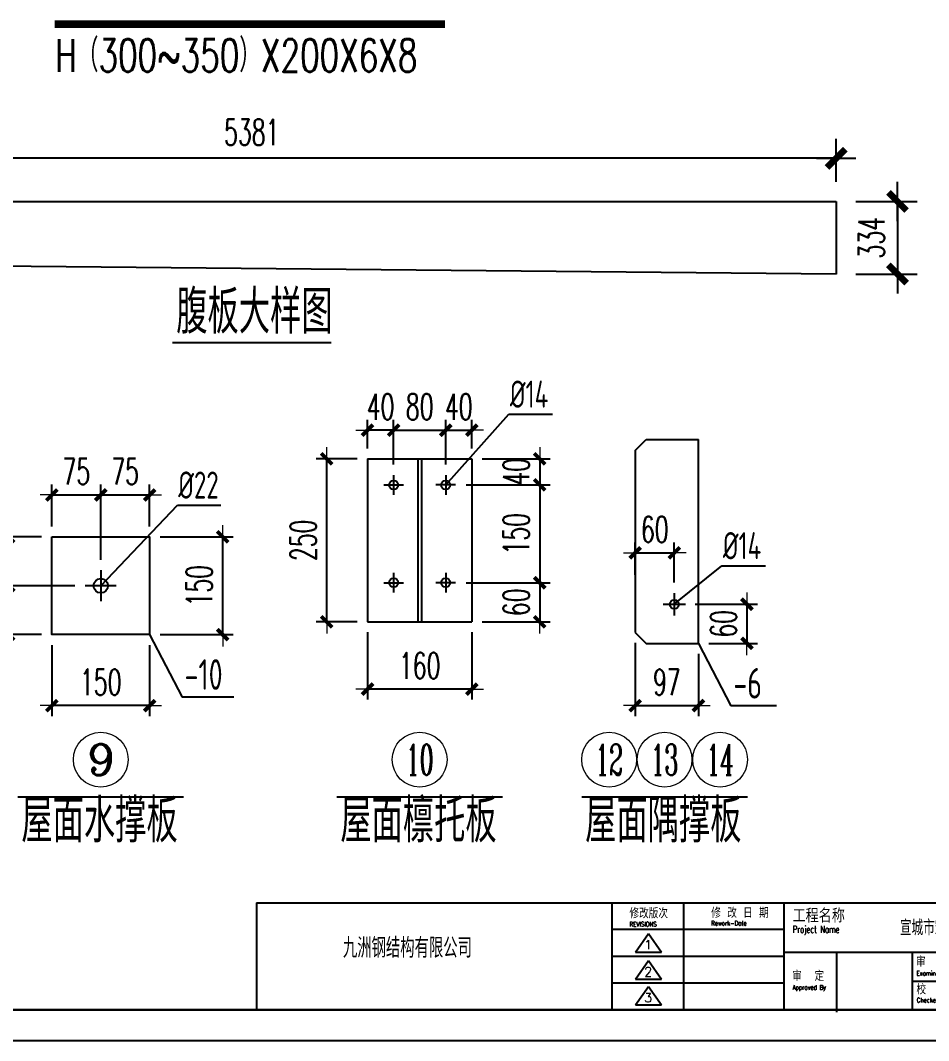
# Model space of a CAD drawing. Header units: inches. Extents: x 129725932 to 129894734, y 55771230 to 55809283.
# Drawn here: x 129805473 to 129809653, y 55800911 to 55805605 of the extents above; entities that cross this region are included whole.
import ezdxf
from ezdxf.enums import TextEntityAlignment as Align

# ---------------------------------------------------------------- set-up
doc = ezdxf.new("R2010")
doc.units = ezdxf.units.IN
doc.header["$MEASUREMENT"] = 0
doc.linetypes.add('CENTER', pattern=[50.8, 31.75, -6.35, 6.35, -6.35])
for name, color, linetype in [('TEXT', 7, 'Continuous'), ('TK', 140, 'Continuous'), ('尺寸标注', 8, 'Continuous'), ('细线', 37, 'Continuous'), ('钢梁', 3, 'Continuous')]:
    doc.layers.add(name, color=color, linetype=linetype)
for name, color, linetype, lineweight in [('标注', 8, 'Continuous', 9), ('灰线', 253, 'Continuous', 5), ('轴线层', 1, 'CENTER', 15), ('钢架', 7, 'Continuous', 25)]:
    doc.layers.add(name, color=color, linetype=linetype, lineweight=lineweight)
doc.styles.add('ARIAL', font='swisscl.ttf', dxfattribs={"width": 0.7})
doc.styles.add('COMPLEX', font='COMPLEX')
doc.styles.add('DIM_FONT', font='romans.shx', dxfattribs={"width": 0.618, "bigfont": '1hztxt.shx'})
doc.styles.add('HZXY', font='romand.shx', dxfattribs={"bigfont": 'hzxy.shx'})
doc.styles.add('ROMANC', font='romanc.shx', dxfattribs={"width": 0.8, "bigfont": 'hztxt.shx'})
doc.styles.get("Standard").update_dxf_attribs({"font": 'txt', "bigfont": 'gbcbig.shx'})
doc.styles.add('TSSD_Rein', font='tssdeng.shx', dxfattribs={"width": 0.7, "bigfont": 'atssdchn.shx'})
doc.dimstyles.new('WGH(1)', dxfattribs={"dimscale": 1.2, "dimtxt": 100, "dimasz": 0.5, "dimexe": 75, "dimexo": 75, "dimgap": 50, "dimtad": 1, "dimdec": 0, "dimzin": 0, "dimdsep": 46, "dimtxsty": 'DIM_FONT', "dimblk1": '_DIMX', "dimblk2": '_DIMX', "dimsah": 1, "dimcen": 0.09, "dimclrd": 3, "dimclre": 3, "dimclrt": 7, "dimadec": 0, "dimazin": 0, "dimtfac": 1, "dimtdec": 0, "dimtix": 1, "dimtmove": 2, "dimatfit": 3, "dimldrblk": '_DIMX', "dimfxl": 0, "dimtolj": 1, "dimtzin": 0, "dimarcsym": 0})
doc.dimstyles.new('WGH(3)', dxfattribs={"dimscale": 1.2, "dimtxt": 100, "dimasz": 0.3, "dimexe": 40, "dimexo": 40, "dimgap": 40, "dimtad": 1, "dimdec": 0, "dimlfac": 0.333333, "dimzin": 0, "dimdsep": 46, "dimtxsty": 'DIM_FONT', "dimblk1": '_DIMX', "dimblk2": '_DIMX', "dimsah": 1, "dimcen": 0.09, "dimclrd": 3, "dimclre": 3, "dimclrt": 7, "dimadec": 0, "dimazin": 0, "dimtfac": 1, "dimtdec": 0, "dimtix": 1, "dimtmove": 2, "dimatfit": 3, "dimldrblk": '_DIMX', "dimfxl": 0, "dimtolj": 1, "dimtzin": 0, "dimarcsym": 0})

# ---------------------------------------------------------------- blocks, each defined once
blk = doc.blocks.new('TK')
at = {"layer": 'TK', "lineweight": -3}
for p, q in [((6339769.6, 2859520.7), (6339769.6, 2858833.1)), ((6339769.6, 2859520.7), (6350752, 2859520.7)), ((6339769.6, 2859520.7), (6339769.6, 2858833.1)), ((6339769.6, 2859520.7), (6350752, 2859520.7)), ((6342048.6, 2859520.7), (6342048.6, 2858833.1)), ((6342048.6, 2859520.7), (6342048.6, 2858833.1)), ((6342507.7, 2859520.7), (6342507.7, 2858833.1)), ((6343153, 2859520.7), (6343153, 2858833.1)), ((6343153, 2859520.7), (6343153, 2858833.1)), ((6343153, 2859348.8), (6342048.6, 2859348.8)), ((6342200.8, 2859204.3), (6342284.3, 2859323.6)), ((6342284.3, 2859323.6), (6342367.8, 2859204.3)), ((6342200.8, 2859204.3), (6342367.8, 2859204.3)), ((6343153, 2859204.2), (6347013.7, 2859204.2)), ((6343153, 2859204.2), (6347013.7, 2859204.2)), ((6343491, 2859204.2), (6343491, 2858833.1)), ((6343976.7, 2859204.2), (6343976.7, 2858833.1)), ((6343976.7, 2859204.2), (6343976.7, 2858833.1)), ((6343153, 2859176.9), (6342048.6, 2859176.9)), ((6342200.8, 2859031), (6342284.3, 2859150.3)), ((6342284.3, 2859150.3), (6342367.8, 2859031)), ((6343491, 2859191), (6343491, 2858819.9)), ((6343153, 2859005), (6342048.6, 2859005)), ((6342200.8, 2859031), (6342367.8, 2859031)), ((6343976.7, 2859018.6), (6347013.7, 2859018.6)), ((6343976.7, 2859018.6), (6347013.7, 2859018.6)), ((6342200.8, 2858865), (6342284.3, 2858984.3)), ((6342284.3, 2858984.3), (6342367.8, 2858865)), ((6350752, 2858833.1), (6334917, 2858833.1)), ((6334917, 2858833.1), (6350752, 2858833.1)), ((6334917, 2858833.1), (6350752, 2858833.1)), ((6350752, 2858833.1), (6334917, 2858833.1)), ((6342200.8, 2858865), (6342367.8, 2858865)), ((6334425.8, 2858636.6), (6350948.5, 2858636.6)), ((6334425.8, 2858636.6), (6350948.5, 2858636.6))]:
    blk.add_line(p, q, dxfattribs=at)
at = {"layer": 'TK', "lineweight": -3, "style": 'HZXY', "width": 1}
for s, height, p in [('修改版次', 58.94, (6342161.5, 2859421.7)), ('修 改 日 期', 58.94, (6342686.7, 2859424.4)), ('工程名称', 88.41, (6343208.3, 2859393.5)), ('工程名称', 88.41, (6343208.3, 2859393.5)), ('审   核', 58.94, (6344000.8, 2859110.3)), ('审   核', 58.94, (6344000.8, 2859110.3)), ('审  定 ', 58.94, (6343206.2, 2859019.4)), ('审  定 ', 58.94, (6343206.2, 2859019.4)), ('校   对', 58.94, (6344003.6, 2858933.4)), ('校   对', 58.94, (6344003.6, 2858933.4))]:
    blk.add_text(s, height=height, dxfattribs=at).set_placement(p)
at = {"layer": 'TK', "lineweight": -3, "style": 'ROMANC', "text_generation_flag": 6, "width": 0.75}
for s, height, p in [('REVISIONS', 29.47, (6342162.5, 2859368.7)), ('Rework-Date', 29.47, (6342686.4, 2859374.7)), ('Project Name', 43.222, (6343209.7, 2859328.6)), ('Project Name', 43.222, (6343209.7, 2859328.6)), ('Examined By', 29.47, (6344003.5, 2859053.7)), ('Examined By', 29.47, (6344003.5, 2859053.7)), ('Approved By', 29.47, (6343208.6, 2858963)), ('Approved By', 29.47, (6343208.6, 2858963)), ('Checked By', 29.47, (6344005.3, 2858881.5)), ('Checked By', 29.47, (6344005.3, 2858881.5))]:
    blk.add_text(s, height=height, rotation=180, dxfattribs=at).set_placement(p)
at = {"layer": 'TK', "width": 1}
blk.add_text('九洲钢结构有限公司', height=127.7, dxfattribs=at).set_placement((6340323.4, 2859167.4))
at = {"layer": 'TK', "lineweight": -3}
for tag, height, style, width, p in [('DISCIPLINE', 58.9, 'HZXY', 1, (6349472.7, 2859435.4)), ('PROJECT-NAME', 98.2, 'HZXY', 0.8, (6344531.8, 2859366.2)), ('ITEM-NAME', 98.2, 'HZXY', 0.8, (6346423, 2859369.9)), ('STATUS', 58.9, 'HZXY', 0.8, (6350406.5, 2859350.8)), ('版本号', 58.9, 'HZXY', 1, (6342281.9, 2859251.5)), ('REWORK-DATE', 58.9, 'ARIAL', 1, (6342814.4, 2859259)), ('DRAWING-TITLE', 98.2, 'HZXY', 0.8, (6347969.5, 2859229.5)), ('SCALE', 58.9, 'ARIAL', 1, (6349470.2, 2859271.1)), ('DRAWING-TITLE', 98.2, 'HZXY', 0.8, (6347970.5, 2859098.8)), ('版本号', 58.9, 'HZXY', 1, (6342281.9, 2859078.2)), ('REWORK-DATE', 58.9, 'ARIAL', 1, (6342814.4, 2859087.1)), ('DATE', 58.9, 'ARIAL', 1, (6349468, 2859092.1)), ('DRAWING-TITLE', 98.2, 'HZXY', 0.8, (6347972.1, 2858962.5)), ('PROJECT-NUMBER', 58.9, 'ARIAL', 0.9, (6350395.7, 2859013.3)), ('版本号', 58.9, 'HZXY', 1, (6342281.9, 2858912.2)), ('REWORK-DATE', 58.9, 'ARIAL', 1, (6342814.4, 2858915.2)), ('DRAWING-NUMBER', 58.9, 'ARIAL', 1, (6349470.8, 2858922))]:
    blk.add_attdef(tag, text='', height=height, dxfattribs=dict(at, style=style, width=width)).set_placement(p, align=Align.MIDDLE)
blk = doc.blocks.new('_DIMX')
blk.add_line((-150, 0), (150, 0))
at = {"const_width": 50}
blk.add_lwpolyline([(-70, -70), (70, 70)], dxfattribs=at)
blk = doc.blocks.new('*D314')
at = {"layer": 'Defpoints', "color": 0}
for p in [(129803847.1, 55804970.6), (129803847.1, 55804772), (129809227.7, 55804772)]:
    blk.add_point(p, dxfattribs=at)
at = {"layer": '尺寸标注', "color": 3, "lineweight": -2}
for p, q in [((129803847.1, 55804862), (129803847.1, 55805060.6)), ((129809227.7, 55804862), (129809227.7, 55805060.6)), ((129809227.1, 55804970.6), (129803847.7, 55804970.6))]:
    blk.add_line(p, q, dxfattribs=at)
at = {"layer": '尺寸标注', "color": 3, "lineweight": -2, "xscale": 0.5999999999999995, "yscale": 0.5999999999999995, "zscale": 0.5999999999999995, "rotation": 180}
blk.add_blockref('_DIMX', (129803847.1, 55804970.6), dxfattribs=at)
at = {"layer": '尺寸标注', "color": 3, "lineweight": -2, "xscale": 0.5999999999999995, "yscale": 0.5999999999999995, "zscale": 0.5999999999999995}
blk.add_blockref('_DIMX', (129809227.7, 55804970.6), dxfattribs=at)
at = {"layer": '尺寸标注', "color": 7, "insert": (129806537.4, 55805090.6), "char_height": 120, "attachment_point": 5, "style": 'DIM_FONT'}
blk.add_mtext('\\A1;5381', dxfattribs=at)
blk = doc.blocks.new('*D315')
at = {"layer": 'Defpoints', "color": 0}
for p in [(129809227.7, 55804772), (129809227.7, 55804438.2), (129809509.9, 55804438.2)]:
    blk.add_point(p, dxfattribs=at)
at = {"layer": '尺寸标注', "color": 3, "lineweight": -2}
for p, q in [((129809317.7, 55804772), (129809599.9, 55804772)), ((129809509.9, 55804771.4), (129809509.9, 55804438.8)), ((129809317.7, 55804438.2), (129809599.9, 55804438.2))]:
    blk.add_line(p, q, dxfattribs=at)
at = {"layer": '尺寸标注', "color": 3, "lineweight": -2, "xscale": 0.5999999999999995, "yscale": 0.5999999999999995, "zscale": 0.5999999999999995}
for p, rotation in [((129809509.9, 55804772), 90), ((129809509.9, 55804438.2), 270)]:
    blk.add_blockref('_DIMX', p, dxfattribs=dict(at, rotation=rotation))
at = {"layer": '尺寸标注', "color": 7, "insert": (129809389.9, 55804605.1), "char_height": 120, "attachment_point": 5, "rotation": 90, "style": 'DIM_FONT'}
blk.add_mtext('\\A1;334', dxfattribs=at)
blk = doc.blocks.new('*D365')
at = {"layer": 'Defpoints', "color": 0}
for p in [(129805617.4, 55802779.1), (129806067.4, 55802779.1), (129805617.4, 55802452.6)]:
    blk.add_point(p, dxfattribs=at)
at = {"layer": '标注', "color": 3, "lineweight": -2}
for p, q in [((129805617.4, 55802731.1), (129805617.4, 55802404.6)), ((129806067.4, 55802731.1), (129806067.4, 55802404.6)), ((129806067.1, 55802452.6), (129805617.8, 55802452.6))]:
    blk.add_line(p, q, dxfattribs=at)
at = {"layer": '标注', "color": 3, "lineweight": -2, "xscale": 0.3599999999999997, "yscale": 0.3599999999999997, "zscale": 0.3599999999999997, "rotation": 180}
blk.add_blockref('_DIMX', (129805617.4, 55802452.6), dxfattribs=at)
at = {"layer": '标注', "color": 3, "lineweight": -2, "xscale": 0.3599999999999997, "yscale": 0.3599999999999997, "zscale": 0.3599999999999997}
blk.add_blockref('_DIMX', (129806067.4, 55802452.6), dxfattribs=at)
at = {"layer": '标注', "color": 7, "insert": (129805842.4, 55802560.6), "char_height": 120, "attachment_point": 5, "style": 'DIM_FONT'}
blk.add_mtext('\\A1;150', dxfattribs=at)
blk = doc.blocks.new('*D366')
at = {"layer": 'Defpoints', "color": 0}
for p in [(129806067.4, 55803229.1), (129806403.7, 55803229.1), (129806067.4, 55802779.1)]:
    blk.add_point(p, dxfattribs=at)
at = {"layer": '标注', "color": 3, "lineweight": -2}
for p, q in [((129806115.4, 55803229.1), (129806451.7, 55803229.1)), ((129806403.7, 55802779.5), (129806403.7, 55803228.8)), ((129806115.4, 55802779.1), (129806451.7, 55802779.1))]:
    blk.add_line(p, q, dxfattribs=at)
at = {"layer": '标注', "color": 3, "lineweight": -2, "xscale": 0.3599999999999997, "yscale": 0.3599999999999997, "zscale": 0.3599999999999997}
for p, rotation in [((129806403.7, 55803229.1), 90), ((129806403.7, 55802779.1), 270)]:
    blk.add_blockref('_DIMX', p, dxfattribs=dict(at, rotation=rotation))
at = {"layer": '标注', "color": 7, "insert": (129806295.7, 55803004.1), "char_height": 120, "attachment_point": 5, "rotation": 90, "style": 'DIM_FONT'}
blk.add_mtext('\\A1;150', dxfattribs=at)
blk = doc.blocks.new('*D367')
at = {"layer": 'Defpoints', "color": 0}
for p in [(129805842.4, 55803421.7), (129805617.4, 55803229.1), (129805842.4, 55803075.2)]:
    blk.add_point(p, dxfattribs=at)
at = {"layer": '标注', "color": 3, "lineweight": -2}
for p, q in [((129805617.4, 55803277.1), (129805617.4, 55803469.7)), ((129805842.4, 55803123.2), (129805842.4, 55803469.7)), ((129805617.8, 55803421.7), (129805842.1, 55803421.7))]:
    blk.add_line(p, q, dxfattribs=at)
at = {"layer": '标注', "color": 3, "lineweight": -2, "xscale": 0.3599999999999997, "yscale": 0.3599999999999997, "zscale": 0.3599999999999997, "rotation": 180}
blk.add_blockref('_DIMX', (129805617.4, 55803421.7), dxfattribs=at)
at = {"layer": '标注', "color": 3, "lineweight": -2, "xscale": 0.3599999999999997, "yscale": 0.3599999999999997, "zscale": 0.3599999999999997}
blk.add_blockref('_DIMX', (129805842.4, 55803421.7), dxfattribs=at)
at = {"layer": '标注', "color": 7, "insert": (129805729.9, 55803529.7), "char_height": 120, "attachment_point": 5, "style": 'DIM_FONT'}
blk.add_mtext('\\A1;75', dxfattribs=at)
blk = doc.blocks.new('*D368')
at = {"layer": 'Defpoints', "color": 0}
for p in [(129806067.4, 55803421.7), (129806067.4, 55803229.1), (129805842.4, 55803075.2)]:
    blk.add_point(p, dxfattribs=at)
at = {"layer": '标注', "color": 3, "lineweight": -2}
for p, q in [((129805842.4, 55803123.2), (129805842.4, 55803469.7)), ((129806067.4, 55803277.1), (129806067.4, 55803469.7)), ((129805842.8, 55803421.7), (129806067.1, 55803421.7))]:
    blk.add_line(p, q, dxfattribs=at)
at = {"layer": '标注', "color": 3, "lineweight": -2, "xscale": 0.3599999999999997, "yscale": 0.3599999999999997, "zscale": 0.3599999999999997, "rotation": 180}
blk.add_blockref('_DIMX', (129805842.4, 55803421.7), dxfattribs=at)
at = {"layer": '标注', "color": 3, "lineweight": -2, "xscale": 0.3599999999999997, "yscale": 0.3599999999999997, "zscale": 0.3599999999999997}
blk.add_blockref('_DIMX', (129806067.4, 55803421.7), dxfattribs=at)
at = {"layer": '标注', "color": 7, "insert": (129805954.9, 55803529.7), "char_height": 120, "attachment_point": 5, "style": 'DIM_FONT'}
blk.add_mtext('\\A1;75', dxfattribs=at)
blk = doc.blocks.new('*D369')
at = {"layer": 'Defpoints', "color": 0}
for p in [(129805617.4, 55803229.1), (129805418.6, 55803004.1), (129805771.4, 55803004.1)]:
    blk.add_point(p, dxfattribs=at)
at = {"layer": '标注', "color": 3, "lineweight": -2}
for p, q in [((129805569.4, 55803229.1), (129805370.6, 55803229.1)), ((129805418.6, 55803228.8), (129805418.6, 55803004.5)), ((129805723.4, 55803004.1), (129805370.6, 55803004.1))]:
    blk.add_line(p, q, dxfattribs=at)
at = {"layer": '标注', "color": 3, "lineweight": -2, "xscale": 0.3599999999999997, "yscale": 0.3599999999999997, "zscale": 0.3599999999999997}
for p, rotation in [((129805418.6, 55803229.1), 90), ((129805418.6, 55803004.1), 270)]:
    blk.add_blockref('_DIMX', p, dxfattribs=dict(at, rotation=rotation))
at = {"layer": '标注', "color": 7, "insert": (129805310.6, 55803116.6), "char_height": 120, "attachment_point": 5, "rotation": 90, "style": 'DIM_FONT'}
blk.add_mtext('\\A1;75', dxfattribs=at)
blk = doc.blocks.new('*D370')
at = {"layer": 'Defpoints', "color": 0}
for p in [(129805771.4, 55803004.1), (129805418.6, 55802779.1), (129805617.4, 55802779.1)]:
    blk.add_point(p, dxfattribs=at)
at = {"layer": '标注', "color": 3, "lineweight": -2}
for p, q in [((129805723.4, 55803004.1), (129805370.6, 55803004.1)), ((129805418.6, 55803003.8), (129805418.6, 55802779.5)), ((129805569.4, 55802779.1), (129805370.6, 55802779.1))]:
    blk.add_line(p, q, dxfattribs=at)
at = {"layer": '标注', "color": 3, "lineweight": -2, "xscale": 0.3599999999999997, "yscale": 0.3599999999999997, "zscale": 0.3599999999999997}
for p, rotation in [((129805418.6, 55803004.1), 90), ((129805418.6, 55802779.1), 270)]:
    blk.add_blockref('_DIMX', p, dxfattribs=dict(at, rotation=rotation))
at = {"layer": '标注', "color": 7, "insert": (129805310.6, 55802891.6), "char_height": 120, "attachment_point": 5, "rotation": 90, "style": 'DIM_FONT'}
blk.add_mtext('\\A1;75', dxfattribs=at)
blk = doc.blocks.new('*D379')
at = {"layer": 'Defpoints', "color": 0}
for p in [(129808302.4, 55802789), (129808593.4, 55802739), (129808593.4, 55802452.6)]:
    blk.add_point(p, dxfattribs=at)
at = {"layer": '标注', "color": 3, "lineweight": -2}
for p, q in [((129808302.4, 55802741), (129808302.4, 55802404.6)), ((129808593.4, 55802691), (129808593.4, 55802404.6)), ((129808302.8, 55802452.6), (129808593.1, 55802452.6))]:
    blk.add_line(p, q, dxfattribs=at)
at = {"layer": '标注', "color": 3, "lineweight": -2, "xscale": 0.3599999999999997, "yscale": 0.3599999999999997, "zscale": 0.3599999999999997, "rotation": 180}
blk.add_blockref('_DIMX', (129808302.4, 55802452.6), dxfattribs=at)
at = {"layer": '标注', "color": 3, "lineweight": -2, "xscale": 0.3599999999999997, "yscale": 0.3599999999999997, "zscale": 0.3599999999999997}
blk.add_blockref('_DIMX', (129808593.4, 55802452.6), dxfattribs=at)
at = {"layer": '标注', "color": 7, "insert": (129808447.9, 55802560.6), "char_height": 120, "attachment_point": 5, "style": 'DIM_FONT'}
blk.add_mtext('\\A1;97', dxfattribs=at)
blk = doc.blocks.new('*D371')
at = {"layer": 'Defpoints', "color": 0}
for p in [(129808482.4, 55803155.2), (129808302.4, 55803007), (129808482.4, 55802970.6)]:
    blk.add_point(p, dxfattribs=at)
at = {"layer": '标注', "color": 3, "lineweight": -2}
for p, q in [((129808302.4, 55803055), (129808302.4, 55803203.2)), ((129808482.4, 55803018.6), (129808482.4, 55803203.2)), ((129808302.1, 55803155.2), (129808301.7, 55803155.2)), ((129808302.4, 55803155.2), (129808482.4, 55803155.2)), ((129808482.8, 55803155.2), (129808483.2, 55803155.2))]:
    blk.add_line(p, q, dxfattribs=at)
at = {"layer": '标注', "color": 3, "lineweight": -2, "xscale": 0.3599999999999997, "yscale": 0.3599999999999997, "zscale": 0.3599999999999997}
blk.add_blockref('_DIMX', (129808302.4, 55803155.2), dxfattribs=at)
at = {"layer": '标注', "color": 3, "lineweight": -2, "xscale": 0.3599999999999997, "yscale": 0.3599999999999997, "zscale": 0.3599999999999997, "rotation": 180}
blk.add_blockref('_DIMX', (129808482.4, 55803155.2), dxfattribs=at)
at = {"layer": '标注', "color": 7, "insert": (129808392.4, 55803263.2), "char_height": 120, "attachment_point": 5, "style": 'DIM_FONT'}
blk.add_mtext('\\A1;60', dxfattribs=at)
blk = doc.blocks.new('*D372')
at = {"layer": 'Defpoints', "color": 0}
for p in [(129808530.4, 55802919), (129808593.4, 55802739), (129808816.9, 55802739)]:
    blk.add_point(p, dxfattribs=at)
at = {"layer": '标注', "color": 3, "lineweight": -2}
for p, q in [((129808578.4, 55802919), (129808864.9, 55802919)), ((129808816.9, 55802919.3), (129808816.9, 55802919.7)), ((129808816.9, 55802919), (129808816.9, 55802739)), ((129808641.4, 55802739), (129808864.9, 55802739)), ((129808816.9, 55802738.6), (129808816.9, 55802738.2))]:
    blk.add_line(p, q, dxfattribs=at)
at = {"layer": '标注', "color": 3, "lineweight": -2, "xscale": 0.3599999999999997, "yscale": 0.3599999999999997, "zscale": 0.3599999999999997}
for p, rotation in [((129808816.9, 55802919), 270), ((129808816.9, 55802739), 90)]:
    blk.add_blockref('_DIMX', p, dxfattribs=dict(at, rotation=rotation))
at = {"layer": '标注', "color": 7, "insert": (129808708.9, 55802829), "char_height": 120, "attachment_point": 5, "rotation": 90, "style": 'DIM_FONT'}
blk.add_mtext('\\A1;60', dxfattribs=at)
blk = doc.blocks.new('轴线标号')
at = {"lineweight": 13}
blk.add_circle((0, 0), 0.5, dxfattribs=at)
at = {"layer": '钢架', "lineweight": 13, "style": 'COMPLEX', "width": 1.041667}
blk.add_attdef('A', text='', height=0.56, dxfattribs=at).set_placement((-0.25, -0.28), (0.25, -0.28), align=Align.FIT)
blk = doc.blocks.new('*D380')
at = {"layer": 'Defpoints', "color": 0}
for p in [(129807070.5, 55803719.7), (129807070.5, 55803588), (129807190.5, 55803513.2)]:
    blk.add_point(p, dxfattribs=at)
at = {"layer": '灰线', "color": 3, "lineweight": -2}
for p, q in [((129807070.5, 55803636), (129807070.5, 55803767.7)), ((129807190.5, 55803561.2), (129807190.5, 55803767.7)), ((129807070.1, 55803719.7), (129807069.8, 55803719.7)), ((129807190.5, 55803719.7), (129807070.5, 55803719.7)), ((129807190.8, 55803719.7), (129807191.2, 55803719.7))]:
    blk.add_line(p, q, dxfattribs=at)
at = {"layer": '灰线', "color": 3, "lineweight": -2, "xscale": 0.3599999999999997, "yscale": 0.3599999999999997, "zscale": 0.3599999999999997}
blk.add_blockref('_DIMX', (129807070.5, 55803719.7), dxfattribs=at)
at = {"layer": '灰线', "color": 3, "lineweight": -2, "xscale": 0.3599999999999997, "yscale": 0.3599999999999997, "zscale": 0.3599999999999997, "rotation": 180}
blk.add_blockref('_DIMX', (129807190.5, 55803719.7), dxfattribs=at)
at = {"layer": '灰线', "color": 7, "insert": (129807130.5, 55803827.7), "char_height": 120, "attachment_point": 5, "style": 'DIM_FONT'}
blk.add_mtext('\\A1;40', dxfattribs=at)
blk = doc.blocks.new('*D373')
at = {"layer": 'Defpoints', "color": 0}
for p in [(129807430.5, 55803719.7), (129807190.5, 55803513.2), (129807430.5, 55803513.2)]:
    blk.add_point(p, dxfattribs=at)
at = {"layer": '灰线', "color": 3, "lineweight": -2}
for p, q in [((129807190.5, 55803561.2), (129807190.5, 55803767.7)), ((129807430.5, 55803561.2), (129807430.5, 55803767.7)), ((129807190.8, 55803719.7), (129807430.1, 55803719.7))]:
    blk.add_line(p, q, dxfattribs=at)
at = {"layer": '灰线', "color": 3, "lineweight": -2, "xscale": 0.3599999999999997, "yscale": 0.3599999999999997, "zscale": 0.3599999999999997, "rotation": 180}
blk.add_blockref('_DIMX', (129807190.5, 55803719.7), dxfattribs=at)
at = {"layer": '灰线', "color": 3, "lineweight": -2, "xscale": 0.3599999999999997, "yscale": 0.3599999999999997, "zscale": 0.3599999999999997}
blk.add_blockref('_DIMX', (129807430.5, 55803719.7), dxfattribs=at)
at = {"layer": '灰线', "color": 7, "insert": (129807310.5, 55803827.7), "char_height": 120, "attachment_point": 5, "style": 'DIM_FONT'}
blk.add_mtext('\\A1;80', dxfattribs=at)
blk = doc.blocks.new('*D381')
at = {"layer": 'Defpoints', "color": 0}
for p in [(129807550.5, 55803719.7), (129807550.5, 55803588), (129807430.5, 55803513.2)]:
    blk.add_point(p, dxfattribs=at)
at = {"layer": '灰线', "color": 3, "lineweight": -2}
for p, q in [((129807430.5, 55803561.2), (129807430.5, 55803767.7)), ((129807550.5, 55803636), (129807550.5, 55803767.7)), ((129807430.1, 55803719.7), (129807429.8, 55803719.7)), ((129807430.5, 55803719.7), (129807550.5, 55803719.7)), ((129807550.8, 55803719.7), (129807551.2, 55803719.7))]:
    blk.add_line(p, q, dxfattribs=at)
at = {"layer": '灰线', "color": 3, "lineweight": -2, "xscale": 0.3599999999999997, "yscale": 0.3599999999999997, "zscale": 0.3599999999999997}
blk.add_blockref('_DIMX', (129807430.5, 55803719.7), dxfattribs=at)
at = {"layer": '灰线', "color": 3, "lineweight": -2, "xscale": 0.3599999999999997, "yscale": 0.3599999999999997, "zscale": 0.3599999999999997, "rotation": 180}
blk.add_blockref('_DIMX', (129807550.5, 55803719.7), dxfattribs=at)
at = {"layer": '灰线', "color": 7, "insert": (129807490.5, 55803827.7), "char_height": 120, "attachment_point": 5, "style": 'DIM_FONT'}
blk.add_mtext('\\A1;40', dxfattribs=at)
blk = doc.blocks.new('*D382')
at = {"layer": 'Defpoints', "color": 0}
for p in [(129807550.5, 55803588), (129807475.7, 55803468), (129807862.8, 55803468)]:
    blk.add_point(p, dxfattribs=at)
at = {"layer": '灰线', "color": 3, "lineweight": -2}
for p, q in [((129807598.5, 55803588), (129807910.8, 55803588)), ((129807862.8, 55803588.4), (129807862.8, 55803588.8)), ((129807862.8, 55803588), (129807862.8, 55803468)), ((129807523.7, 55803468), (129807910.8, 55803468)), ((129807862.8, 55803467.7), (129807862.8, 55803467.3))]:
    blk.add_line(p, q, dxfattribs=at)
at = {"layer": '灰线', "color": 3, "lineweight": -2, "xscale": 0.3599999999999997, "yscale": 0.3599999999999997, "zscale": 0.3599999999999997}
for p, rotation in [((129807862.8, 55803588), 270), ((129807862.8, 55803468), 90)]:
    blk.add_blockref('_DIMX', p, dxfattribs=dict(at, rotation=rotation))
at = {"layer": '灰线', "color": 7, "insert": (129807754.8, 55803528), "char_height": 120, "attachment_point": 5, "rotation": 90, "style": 'DIM_FONT'}
blk.add_mtext('\\A1;40', dxfattribs=at)
blk = doc.blocks.new('*D383')
at = {"layer": 'Defpoints', "color": 0}
for p in [(129807565.7, 55803468), (129807475.7, 55803018), (129807862.8, 55803018)]:
    blk.add_point(p, dxfattribs=at)
at = {"layer": '灰线', "color": 3, "lineweight": -2}
for p, q in [((129807613.7, 55803468), (129807910.8, 55803468)), ((129807862.8, 55803467.7), (129807862.8, 55803018.4)), ((129807523.7, 55803018), (129807910.8, 55803018))]:
    blk.add_line(p, q, dxfattribs=at)
at = {"layer": '灰线', "color": 3, "lineweight": -2, "xscale": 0.3599999999999997, "yscale": 0.3599999999999997, "zscale": 0.3599999999999997}
for p, rotation in [((129807862.8, 55803468), 90), ((129807862.8, 55803018), 270)]:
    blk.add_blockref('_DIMX', p, dxfattribs=dict(at, rotation=rotation))
at = {"layer": '灰线', "color": 7, "insert": (129807754.8, 55803243), "char_height": 120, "attachment_point": 5, "rotation": 90, "style": 'DIM_FONT'}
blk.add_mtext('\\A1;150', dxfattribs=at)
blk = doc.blocks.new('*D384')
at = {"layer": 'Defpoints', "color": 0}
for p in [(129807565.7, 55803018), (129807550.5, 55802838), (129807862.8, 55802838)]:
    blk.add_point(p, dxfattribs=at)
at = {"layer": '灰线', "color": 3, "lineweight": -2}
for p, q in [((129807862.8, 55803018.4), (129807862.8, 55803018.8)), ((129807613.7, 55803018), (129807910.8, 55803018)), ((129807862.8, 55803018), (129807862.8, 55802838)), ((129807598.5, 55802838), (129807910.8, 55802838)), ((129807862.8, 55802837.7), (129807862.8, 55802837.3))]:
    blk.add_line(p, q, dxfattribs=at)
at = {"layer": '灰线', "color": 3, "lineweight": -2, "xscale": 0.3599999999999997, "yscale": 0.3599999999999997, "zscale": 0.3599999999999997}
for p, rotation in [((129807862.8, 55803018), 270), ((129807862.8, 55802838), 90)]:
    blk.add_blockref('_DIMX', p, dxfattribs=dict(at, rotation=rotation))
at = {"layer": '灰线', "color": 7, "insert": (129807754.8, 55802928), "char_height": 120, "attachment_point": 5, "rotation": 90, "style": 'DIM_FONT'}
blk.add_mtext('\\A1;60', dxfattribs=at)
blk = doc.blocks.new('*D385')
at = {"layer": 'Defpoints', "color": 0}
for p in [(129807070.5, 55802838), (129807550.5, 55802838), (129807070.5, 55802528.4)]:
    blk.add_point(p, dxfattribs=at)
at = {"layer": '灰线', "color": 3, "lineweight": -2}
for p, q in [((129807070.5, 55802790), (129807070.5, 55802480.4)), ((129807550.5, 55802790), (129807550.5, 55802480.4)), ((129807550.1, 55802528.4), (129807070.8, 55802528.4))]:
    blk.add_line(p, q, dxfattribs=at)
at = {"layer": '灰线', "color": 3, "lineweight": -2, "xscale": 0.3599999999999997, "yscale": 0.3599999999999997, "zscale": 0.3599999999999997, "rotation": 180}
blk.add_blockref('_DIMX', (129807070.5, 55802528.4), dxfattribs=at)
at = {"layer": '灰线', "color": 3, "lineweight": -2, "xscale": 0.3599999999999997, "yscale": 0.3599999999999997, "zscale": 0.3599999999999997}
blk.add_blockref('_DIMX', (129807550.5, 55802528.4), dxfattribs=at)
at = {"layer": '灰线', "color": 7, "insert": (129807310.5, 55802636.4), "char_height": 120, "attachment_point": 5, "style": 'DIM_FONT'}
blk.add_mtext('\\A1;160', dxfattribs=at)
blk = doc.blocks.new('*D374')
at = {"layer": 'Defpoints', "color": 0}
for p in [(129806882.4, 55803588), (129807070.5, 55803588), (129807070.5, 55802838)]:
    blk.add_point(p, dxfattribs=at)
at = {"layer": '灰线', "color": 3, "lineweight": -2}
for p, q in [((129807022.5, 55803588), (129806834.4, 55803588)), ((129806882.4, 55802838.4), (129806882.4, 55803587.7)), ((129807022.5, 55802838), (129806834.4, 55802838))]:
    blk.add_line(p, q, dxfattribs=at)
at = {"layer": '灰线', "color": 3, "lineweight": -2, "xscale": 0.3599999999999997, "yscale": 0.3599999999999997, "zscale": 0.3599999999999997}
for p, rotation in [((129806882.4, 55803588), 90), ((129806882.4, 55802838), 270)]:
    blk.add_blockref('_DIMX', p, dxfattribs=dict(at, rotation=rotation))
at = {"layer": '灰线', "color": 7, "insert": (129806774.4, 55803213), "char_height": 120, "attachment_point": 5, "rotation": 90, "style": 'DIM_FONT'}
blk.add_mtext('\\A1;250', dxfattribs=at)

msp = doc.modelspace()

# ---------------------------------------------------------------- linework, layer by layer
for p, q in [((129806171.9, 55804122.7), (129806902.9, 55804122.7)), ((129808302.4, 55803626.6), (129808352.4, 55803676.6)), ((129808352.4, 55803676.6), (129808593.4, 55803676.6)), ((129808593.4, 55802739), (129808593.4, 55803676.6)), ((129807070.5, 55803588), (129807550.5, 55803588)), ((129807070.5, 55803588), (129807070.5, 55802838)), ((129807301.5, 55803588), (129807301.5, 55802838)), ((129807319.5, 55803588), (129807319.5, 55802838)), ((129807550.5, 55803588), (129807550.5, 55802838)), ((129808302.4, 55803626.6), (129808302.4, 55802789)), ((129807190.5, 55803513.2), (129807190.5, 55803422.8)), ((129807430.5, 55803513.2), (129807430.5, 55803422.8)), ((129807145.3, 55803468), (129807235.7, 55803468)), ((129807475.7, 55803468), (129807385.3, 55803468)), ((129805842.4, 55803075.2), (129805842.4, 55802933.1)), ((129807190.5, 55803063.2), (129807190.5, 55802972.8)), ((129807430.5, 55803063.2), (129807430.5, 55802972.8)), ((129805913.5, 55803004.1), (129805771.4, 55803004.1)), ((129807145.3, 55803018), (129807235.7, 55803018)), ((129807475.7, 55803018), (129807385.3, 55803018)), ((129808482.4, 55802970.6), (129808482.4, 55802867.3)), ((129808430.8, 55802919), (129808534.1, 55802919)), ((129807070.5, 55802838), (129807550.5, 55802838)), ((129808302.4, 55802789), (129808352.4, 55802739)), ((129808352.4, 55802739), (129808593.4, 55802739)), ((129805461.3, 55802033), (129806223.7, 55802033)), ((129806929.3, 55802033), (129807691.7, 55802033)), ((129808056.3, 55802033), (129808818.6, 55802033))]:
    msp.add_line(p, q)
msp.add_lwpolyline([(129805617.4, 55803229.1), (129806067.4, 55803229.1), (129806067.4, 55802779.1), (129805617.4, 55802779.1)], close=True)
for centre, radius in [((129807190.5, 55803468), 21), ((129807430.5, 55803468), 21), ((129805842.4, 55803004.1), 33), ((129807190.5, 55803018), 21), ((129807430.5, 55803018), 21), ((129808482.4, 55802919), 21)]:
    msp.add_circle(centre, radius)
at = {"layer": '尺寸标注'}
for p, q in [((129807430.5, 55803468.5), (129807721.2, 55803793.6)), ((129807721.2, 55803793.6), (129807921.2, 55803793.6)), ((129805842.4, 55803004.1), (129806194.9, 55803375.4)), ((129806194.9, 55803375.4), (129806394.9, 55803375.4)), ((129808482.4, 55802919.4), (129808701.5, 55803096.4)), ((129808701.5, 55803096.4), (129808901.5, 55803096.4)), ((129806067.4, 55802779.1), (129806216.9, 55802492.2)), ((129808593.4, 55802739), (129808742.9, 55802452)), ((129806454.6, 55802492.2), (129806216.9, 55802492.2)), ((129808953, 55802452), (129808742.9, 55802452))]:
    msp.add_line(p, q, dxfattribs=at)
at = {"layer": '细线', "lineweight": -3, "const_width": 35}
msp.add_lwpolyline([(129805630.8, 55805587.5), (129807427.4, 55805587.5)], dxfattribs=at)
at = {"layer": '钢梁'}
for p, q in [((129803847.1, 55804772), (129809227.7, 55804772)), ((129809227.7, 55804772), (129809227.7, 55804438.2)), ((129809227.7, 55804438.2), (129803847.1, 55804488.1))]:
    msp.add_line(p, q, dxfattribs=at)

# ---------------------------------------------------------------- block references
ref = msp.add_blockref('TK', (125258651.1, 53750234.7), dxfattribs=dict(xscale=0.7173618336110094, yscale=0.7173618301973851, zscale=0.7173618351155617))
ref.add_attrib('版本号', '3', dxfattribs={"layer": 'TK', "lineweight": -3, "height": 42.3, "style": 'HZXY', "width": 1}).set_placement((129808362.1, 55801109.2), align=Align.MIDDLE)
ref.add_attrib('版本号', '2', dxfattribs={"layer": 'TK', "lineweight": -3, "height": 42.3, "style": 'HZXY', "width": 1}).set_placement((129808362.1, 55801228.2), align=Align.MIDDLE)
ref.add_attrib('版本号', '1', dxfattribs={"layer": 'TK', "lineweight": -3, "height": 42.3, "style": 'HZXY', "width": 1}).set_placement((129808362.1, 55801352.6), align=Align.MIDDLE)
ref.add_attrib('PROJECT-NAME', '宣城市宏峰铝业科技有限公司厂区工程', dxfattribs={"layer": 'TK', "lineweight": -3, "height": 70.468, "style": 'HZXY', "width": 0.8}).set_placement((129809976.1, 55801434.8), align=Align.MIDDLE)
ref = msp.add_blockref('轴线标号', (129805842.5, 55802204), dxfattribs=dict(xscale=252.2773554027081, yscale=252.2773553952575, zscale=252.2773553920414))
ref.add_attrib('A', '9', dxfattribs={"layer": '钢架', "lineweight": 13, "height": 141.3, "style": 'COMPLEX', "width": 1.339286}).set_placement((129805779.4, 55802133.3), (129805905.5, 55802133.3), align=Align.FIT)
ref = msp.add_blockref('轴线标号', (129807310.5, 55802204), dxfattribs=dict(xscale=252.2773554027081, yscale=252.2773553952575, zscale=252.2773553920414))
ref.add_attrib('A', '10', dxfattribs={"layer": '钢架', "lineweight": 13, "height": 141.28, "style": 'COMPLEX', "width": 0.646552}).set_placement((129807247.4, 55802133.3), (129807373.6, 55802133.3), align=Align.FIT)
ref = msp.add_blockref('轴线标号', (129808182.6, 55802204), dxfattribs=dict(xscale=252.2773554027081, yscale=252.2773553952575, zscale=252.2773553920414))
ref.add_attrib('A', '12', dxfattribs={"layer": '钢架', "lineweight": 13, "height": 141.28, "style": 'COMPLEX', "width": 0.646552}).set_placement((129808119.5, 55802133.3), (129808245.7, 55802133.3), align=Align.FIT)
ref = msp.add_blockref('轴线标号', (129808437.5, 55802204), dxfattribs=dict(xscale=252.2773554027081, yscale=252.2773553952575, zscale=252.2773553920414))
ref.add_attrib('A', '13', dxfattribs={"layer": '钢架', "lineweight": 13, "height": 141.28, "style": 'COMPLEX', "width": 0.646552}).set_placement((129808374.4, 55802133.3), (129808500.5, 55802133.3), align=Align.FIT)
ref = msp.add_blockref('轴线标号', (129808693.2, 55802204), dxfattribs=dict(xscale=252.2773554027081, yscale=252.2773553952575, zscale=252.2773553920414))
ref.add_attrib('A', '14', dxfattribs={"layer": '钢架', "lineweight": 13, "height": 141.28, "style": 'COMPLEX', "width": 0.604839}).set_placement((129808630.1, 55802133.3), (129808756.3, 55802133.3), align=Align.FIT)

# ---------------------------------------------------------------- texts
at = {"layer": 'TEXT', "style": 'TSSD_Rein', "width": 0.7}
for s, height, p in [('%%C14', 125, (129807725.6, 55803823)), ('%%C22', 125, (129806199.2, 55803404.8)), ('%%C14', 125, (129808705.8, 55803125.8)), ('-10', 140.62, (129806228.2, 55802525.3)), ('-6', 140.62, (129808754.2, 55802485.2))]:
    msp.add_text(s, height=height, dxfattribs=at).set_placement(p)
at = {"layer": '细线', "color": 4, "lineweight": -3, "style": 'DIM_FONT', "width": 0.7}
msp.add_text('H（300~350）X200X6X8', height=150, dxfattribs=at).set_placement((129805633.4, 55805369.1))
at = {"layer": '轴线层', "color": 4, "linetype": 'ByBlock', "char_height": 200, "attachment_point": 1}
for s, insert, width in [('腹板大样图', (129806189.7, 55804364.1), 1273.533), ('屋面水撑板', (129805476.8, 55802023.1), 1299.603), ('屋面檩托板', (129806944.9, 55802023.1), 1299.603), ('屋面隅撑板', (129808071.8, 55802023.1), 1299.603)]:
    msp.add_mtext(s, dxfattribs=dict(at, insert=insert, width=width))

# ---------------------------------------------------------------- dimensions: what is measured, and where the dimension line sits
at = {"layer": '尺寸标注'}
dim = msp.add_linear_dim(base=(129803847.1, 55804970.6), p1=(129809227.7, 55804772), p2=(129803847.1, 55804772), dimstyle='WGH(1)', override={"dimfxl": 250}, dxfattribs=at)
dim.commit()
dim.dimension.update_dxf_attribs({"geometry": '*D314', "text_midpoint": (129806537.4, 55805090.6)})
dim = msp.add_linear_dim(base=(129809509.9, 55804438.2), p1=(129809227.7, 55804772), p2=(129809227.7, 55804438.2), angle=90, dimstyle='WGH(1)', override={"dimfxl": 250}, dxfattribs=at)
dim.commit()
dim.dimension.update_dxf_attribs({"geometry": '*D315', "text_midpoint": (129809389.9, 55804605.1)})
at = {"layer": '标注'}
for base, p1, p2, picture, middle in [((129805842.4, 55803421.7), (129805617.4, 55803229.1), (129805842.4, 55803075.2), '*D367', (129805729.9, 55803529.7)), ((129806067.4, 55803421.7), (129805842.4, 55803075.2), (129806067.4, 55803229.1), '*D368', (129805954.9, 55803529.7)), ((129808482.4, 55803155.2), (129808302.4, 55803007), (129808482.4, 55802970.6), '*D371', (129808392.4, 55803263.2)), ((129808593.4, 55802452.6), (129808302.4, 55802789), (129808593.4, 55802739), '*D379', (129808447.9, 55802560.6)), ((129805617.4, 55802452.6), (129806067.4, 55802779.1), (129805617.4, 55802779.1), '*D365', (129805842.4, 55802560.6))]:
    dim = msp.add_linear_dim(base=base, p1=p1, p2=p2, dimstyle='WGH(3)', dxfattribs=at)
    dim.commit()
    dim.dimension.update_dxf_attribs({"geometry": picture, "text_midpoint": middle})
for base, p1, p2, picture, middle in [((129805418.6, 55803004.1), (129805617.4, 55803229.1), (129805771.4, 55803004.1), '*D369', (129805310.6, 55803116.6)), ((129806403.7, 55803229.1), (129806067.4, 55802779.1), (129806067.4, 55803229.1), '*D366', (129806295.7, 55803004.1)), ((129805418.6, 55802779.1), (129805771.4, 55803004.1), (129805617.4, 55802779.1), '*D370', (129805310.6, 55802891.6)), ((129808816.9, 55802739), (129808530.4, 55802919), (129808593.4, 55802739), '*D372', (129808708.9, 55802829))]:
    dim = msp.add_linear_dim(base=base, p1=p1, p2=p2, angle=90, dimstyle='WGH(3)', dxfattribs=at)
    dim.commit()
    dim.dimension.update_dxf_attribs({"geometry": picture, "text_midpoint": middle})
at = {"layer": '灰线'}
for base, p1, p2, picture, middle in [((129807070.5, 55803719.7), (129807190.5, 55803513.2), (129807070.5, 55803588), '*D380', (129807130.5, 55803827.7)), ((129807430.5, 55803719.7), (129807190.5, 55803513.2), (129807430.5, 55803513.2), '*D373', (129807310.5, 55803827.7)), ((129807550.5, 55803719.7), (129807430.5, 55803513.2), (129807550.5, 55803588), '*D381', (129807490.5, 55803827.7)), ((129807070.5, 55802528.4), (129807550.5, 55802838), (129807070.5, 55802838), '*D385', (129807310.5, 55802636.4))]:
    dim = msp.add_linear_dim(base=base, p1=p1, p2=p2, dimstyle='WGH(3)', dxfattribs=at)
    dim.commit()
    dim.dimension.update_dxf_attribs({"geometry": picture, "text_midpoint": middle})
for base, p1, p2, picture, middle in [((129806882.4, 55803588), (129807070.5, 55802838), (129807070.5, 55803588), '*D374', (129806774.4, 55803213)), ((129807862.8, 55803468), (129807550.5, 55803588), (129807475.7, 55803468), '*D382', (129807754.8, 55803528)), ((129807862.8, 55803018), (129807565.7, 55803468), (129807475.7, 55803018), '*D383', (129807754.8, 55803243)), ((129807862.8, 55802838), (129807565.7, 55803018), (129807550.5, 55802838), '*D384', (129807754.8, 55802928))]:
    dim = msp.add_linear_dim(base=base, p1=p1, p2=p2, angle=90, dimstyle='WGH(3)', dxfattribs=at)
    dim.commit()
    dim.dimension.update_dxf_attribs({"geometry": picture, "text_midpoint": middle})

doc.saveas('drawing.dxf')
